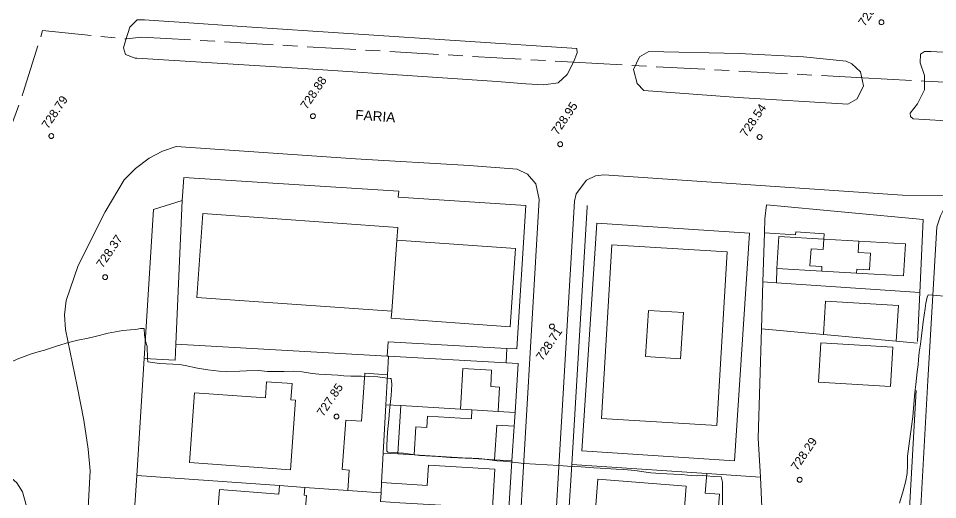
# Model space of a CAD drawing. Header units: metres. Extents: x 7 to 327053, y 40 to 7393807.
# Drawn here: x 326663.6 to 326852.3, y 7392660.4 to 7392759.1 of the extents above; entities that cross this region are included whole.
import ezdxf
from ezdxf.enums import TextEntityAlignment as Align

# ---------------------------------------------------------------- set-up
doc = ezdxf.new("R2010")
doc.units = ezdxf.units.M
doc.linetypes.add('T09', pattern=[17, 10, -2, 3, -2])
doc.layers.get('0').update_dxf_attribs({"lineweight": 18})
for name, color, linetype, lineweight in [('100_SIST_VIARIO_MEIO_FIO', 1, 'Continuous', 18), ('108_SEP_FIS_CANT_CENT_ILHA', 7, 'Continuous', 18), ('144_P_DUPLA_ASF_TOP', 7, 'Continuous', 18), ('206_MURO_E_MURO_ARRIMO', 7, 'Continuous', 18), ('214_PROJ_BEIRAL_EDIF', 10, 'Continuous', 18), ('508_LM_SETOR_FISCAL', 136, 'T09', 18), ('604_CURVA_INTERM', 7, 'Continuous', 18), ('606_PTO_COTADO', 7, 'Continuous', 18), ('608_PTO_COTADO_INTERVIA', 1, 'Continuous', 18)]:
    doc.layers.add(name, color=color, linetype=linetype, lineweight=lineweight)
doc.styles.add('Style-Arial', font='arial.ttf', dxfattribs={"height": 1.75})

# ---------------------------------------------------------------- blocks, each defined once
blk = doc.blocks.new('SP09')
at = {"color": 0, "linetype": 'Continuous'}
blk.add_lwpolyline([(-0.03, -0.51), (-0.14, -0.49), (-0.24, -0.46), (-0.31, -0.42), (-0.35, -0.39), (-0.42, -0.31), (-0.47, -0.24), (-0.51, -0.15), (-0.52, -0.09), (-0.52, 0.03), (-0.51, 0.11), (-0.48, 0.2), (-0.44, 0.27), (-0.4, 0.33), (-0.32, 0.39), (-0.23, 0.44), (-0.15, 0.48), (-0.1, 0.48), (-0.03, 0.48), (0.08, 0.48), (0.19, 0.44), (0.27, 0.4), (0.35, 0.32), (0.41, 0.23), (0.46, 0.11), (0.48, 0.03), (0.48, -0.03), (0.47, -0.08), (0.44, -0.21), (0.38, -0.3), (0.31, -0.38), (0.23, -0.44), (0.1, -0.49), (0.02, -0.51)], close=True, dxfattribs=at)
blk = doc.blocks.new('SP10')
at = {"color": 0, "linetype": 'Continuous'}
blk.add_lwpolyline([(-0.03, -0.51), (-0.14, -0.49), (-0.24, -0.46), (-0.31, -0.42), (-0.35, -0.39), (-0.42, -0.31), (-0.47, -0.24), (-0.51, -0.15), (-0.52, -0.09), (-0.52, 0.03), (-0.51, 0.11), (-0.48, 0.2), (-0.44, 0.27), (-0.4, 0.33), (-0.32, 0.39), (-0.23, 0.44), (-0.15, 0.48), (-0.1, 0.48), (-0.03, 0.48), (0.08, 0.48), (0.19, 0.44), (0.27, 0.4), (0.35, 0.32), (0.41, 0.23), (0.46, 0.11), (0.48, 0.03), (0.48, -0.03), (0.47, -0.08), (0.44, -0.21), (0.38, -0.3), (0.31, -0.38), (0.23, -0.44), (0.1, -0.49), (0.02, -0.51)], close=True, dxfattribs=at)

msp = doc.modelspace()

# ---------------------------------------------------------------- linework, layer by layer
at = {"layer": '100_SIST_VIARIO_MEIO_FIO'}
for points in [[(326732.805, 7392730.316), (326696.018, 7392732.83), (326693.19, 7392731.863), (326690.472, 7392730.455), (326687.653, 7392728.32), (326685.344, 7392725.994), (326681.409, 7392719.462), (326675.897, 7392708.384), (326673.427, 7392701.259), (326673.093, 7392698.281), (326673.259, 7392695.289), (326675.647, 7392683.613), (326677.006, 7392676.654), (326677.909, 7392670.724), (326678.364, 7392666.247), (326677.379, 7392648.559), (326676.627, 7392637.294), (326676.18, 7392631.311), (326675.945, 7392628.321), (326666.078, 7392470.953)], [(326594.844, 7392573.526), (326638.55, 7392661.62), (326640.725, 7392663.68), (326643.265, 7392665.266), (326646.8, 7392666.488), (326650.329, 7392667.199), (326654.068, 7392667.449), (326656.829, 7392667.302), (326659.009, 7392666.763), (326661.016, 7392665.757), (326663.255, 7392663.777), (326664.451, 7392661.945), (326665.577, 7392657.759), (326666.163, 7392654.059), (326666.129, 7392650.314), (326661.256, 7392569.768), (326655.499, 7392479.538), (326654.61, 7392478.541)]]:
    msp.add_lwpolyline(points, dxfattribs=at)
at = {"layer": '100_SIST_VIARIO_MEIO_FIO', "flags": 128}
for points in [[(326752.851, 7392413.534), (326757.606, 7392501.453), (326770.52, 7392721.938), (326769.82, 7392725.148), (326768.096, 7392727.136), (326765.975, 7392728.166), (326756.147, 7392728.947), (326732.805, 7392730.316)], [(326841.556, 7392531.742), (326843.575, 7392562.849), (326850.305, 7392684.812), (326852.2, 7392716.386), (326852.887, 7392718.596), (326854.651, 7392722.02), (326854.112, 7392722.729), (326845.152, 7392722.854), (326783.815, 7392727.002), (326782.119, 7392726.834), (326780.248, 7392725.906), (326778.09, 7392723.094), (326777.791, 7392721.629), (326768.949, 7392571.905), (326766.8, 7392535.922)]]:
    msp.add_lwpolyline(points, dxfattribs=at)
at = {"layer": '108_SEP_FIS_CANT_CENT_ILHA', "flags": 128}
for points in [[(326687.937, 7392750.968), (326721.965, 7392748.879), (326748.588, 7392747.09), (326761.899, 7392746.158), (326767.814, 7392745.738), (326771.511, 7392745.472), (326774.408, 7392745.916), (326776.259, 7392747.631), (326777.592, 7392750.181), (326778.296, 7392752.1), (326778.239, 7392752.991), (326732.379, 7392755.997), (326709.45, 7392757.506), (326697.617, 7392758.306), (326692.44, 7392758.657), (326689.482, 7392758.857), (326688.014, 7392758.818), (326686.485, 7392757.337), (326685.597, 7392754.511), (326685.153, 7392753.098), (326685.581, 7392751.751), (326687.574, 7392751.013)], [(326811.347, 7392742.87), (326833.887, 7392741.523), (326835.816, 7392742.634), (326837.123, 7392745.272), (326836.501, 7392748.148), (326834.7, 7392749.805), (326833.583, 7392750.345), (326824.789, 7392751.243), (326811.579, 7392751.952), (326793.031, 7392752.349), (326791.137, 7392751.276), (326789.876, 7392748.622), (326790.637, 7392745.785), (326792.04, 7392744.331)], [(326847.329, 7392738.506), (326856.422, 7392737.946), (326856.847, 7392739.139), (326855.362, 7392742.558), (326855.417, 7392744.245), (326856.413, 7392747.057), (326858.129, 7392749.138), (326858.687, 7392750.978), (326858.297, 7392751.602), (326854.667, 7392752.16), (326850.921, 7392752.33), (326849.635, 7392752.332), (326848.807, 7392751.798), (326848.742, 7392750.043), (326849.608, 7392747.437), (326849.652, 7392744.45), (326848.181, 7392741.585), (326846.691, 7392739.717), (326846.777, 7392738.989)]]:
    msp.add_lwpolyline(points, close=True, dxfattribs=at)
at = {"layer": '206_MURO_E_MURO_ARRIMO'}
for p, q in [((326691.367, 7392719.93), (326697.25, 7392721.778)), ((326780.367, 7392720.447), (326777.208, 7392667.569)), ((326780.401, 7392720.722), (326780.367, 7392720.447)), ((326816.862, 7392718.024), (326817.164, 7392720.835)), ((326817.164, 7392720.835), (326849.351, 7392717.885)), ((326689.424, 7392689.322), (326691.367, 7392719.93)), ((326849.351, 7392717.885), (326848.648, 7392702.839)), ((326848.648, 7392702.839), (326848.179, 7392692.807)), ((326763.909, 7392691.399), (326763.721, 7392688.433)), ((326687.899, 7392665.301), (326689.424, 7392689.322)), ((326763.721, 7392688.433), (326766.206, 7392688.275)), ((326766.206, 7392688.275), (326765.57, 7392678.259)), ((326847.94, 7392682.739), (326846.229, 7392653.392)), ((326765.391, 7392675.436), (326764.94, 7392668.333)), ((326764.94, 7392668.333), (326764.308, 7392658.387)), ((326777.208, 7392667.569), (326776.625, 7392657.821)), ((326686.811, 7392648.174), (326687.899, 7392665.301))]:
    msp.add_line(p, q, dxfattribs=at)
at = {"layer": '206_MURO_E_MURO_ARRIMO', "flags": 128}
for points in [[(326816.773, 7392715.13), (326816.862, 7392718.024)], [(326816.162, 7392695.425), (326816.46, 7392705.048)], [(326819.23, 7392704.858), (326848.648, 7392702.839)], [(326816.162, 7392695.425), (326815.466, 7392672.99), (326815.959, 7392664.965)], [(326828.897, 7392694.239), (326816.162, 7392695.425)], [(326695.953, 7392692.25), (326695.768, 7392688.964), (326689.424, 7392689.322)], [(326848.17, 7392692.443), (326843.834, 7392692.847)], [(326739.599, 7392689.791), (326739.327, 7392689.807)], [(326739.599, 7392689.791), (326739.39, 7392685.962)], [(326739.599, 7392689.791), (326763.721, 7392688.433)], [(326742.118, 7392679.656), (326754.382, 7392678.925)], [(326744.881, 7392669.527), (326741.527, 7392669.727)], [(326764.94, 7392668.333), (326761.382, 7392668.544)], [(326804.931, 7392665.706), (326777.208, 7392667.569)], [(326717.229, 7392663.225), (326687.899, 7392665.301)], [(326731.239, 7392662.234), (326722.425, 7392662.858)]]:
    msp.add_lwpolyline(points, dxfattribs=at)
at = {"layer": '214_PROJ_BEIRAL_EDIF', "flags": 128}
for points in [[(326739.327, 7392689.807), (326739.494, 7392692.774), (326763.909, 7392691.399), (326765.917, 7392691.272), (326767.789, 7392720.765), (326741.597, 7392722.428), (326741.677, 7392723.682), (326697.548, 7392726.483), (326697.25, 7392721.778), (326695.953, 7392692.25)], [(326740.254, 7392699.039), (326741.286, 7392713.633), (326741.471, 7392716.247), (326701.476, 7392719.077), (326700.258, 7392701.869)], [(326782.338, 7392717.097), (326779.249, 7392670.399), (326810.65, 7392668.321), (326813.739, 7392715.02)], [(326828.978, 7392713.836), (326819.722, 7392714.389), (326819.33, 7392707.82), (326819.23, 7392704.858), (326816.46, 7392705.048), (326816.773, 7392715.13), (326823.176, 7392714.676), (326823.225, 7392715.359), (326829.056, 7392714.946)], [(326740.254, 7392699.039), (326741.286, 7392713.633), (326765.693, 7392711.906), (326764.557, 7392695.843), (326740.15, 7392697.57)], [(326828.978, 7392713.836), (326819.722, 7392714.389), (326819.33, 7392707.82), (326828.536, 7392707.27), (326828.59, 7392708.186), (326826.126, 7392708.333), (326826.335, 7392711.83), (326828.849, 7392711.68)], [(326828.536, 7392707.27), (326835.703, 7392706.842), (326835.752, 7392707.66), (326838.373, 7392707.503), (326838.577, 7392710.913), (326836.02, 7392711.066), (326836.16, 7392713.407), (326828.978, 7392713.836), (326828.849, 7392711.68), (326826.335, 7392711.83), (326826.126, 7392708.333), (326828.59, 7392708.186)], [(326835.703, 7392706.842), (326835.752, 7392707.66), (326838.373, 7392707.503), (326838.577, 7392710.913), (326836.02, 7392711.066), (326836.16, 7392713.407), (326845.715, 7392712.836), (326845.323, 7392706.267)], [(326785.416, 7392712.648), (326783.285, 7392676.996), (326807.014, 7392675.578), (326809.144, 7392711.23)], [(326828.897, 7392694.239), (326843.834, 7392692.847), (326844.274, 7392700.213), (326829.307, 7392701.107)], [(326792.936, 7392699.171), (326792.371, 7392689.714), (326799.562, 7392689.284), (326800.127, 7392698.742)], [(326828.329, 7392692.535), (326827.846, 7392684.448), (326842.666, 7392683.563), (326843.149, 7392691.649)], [(326754.382, 7392678.925), (326756.714, 7392678.786), (326762.084, 7392678.467), (326762.382, 7392683.467), (326760.563, 7392683.575), (326760.761, 7392686.902), (326754.878, 7392687.253)], [(326699.72, 7392682.287), (326698.706, 7392667.955), (326719.463, 7392666.486), (326720.474, 7392680.774), (326719.553, 7392680.84), (326719.788, 7392684.164), (326714.529, 7392684.536), (326714.297, 7392681.255)], [(326739.39, 7392685.962), (326734.71, 7392686.293), (326734.014, 7392676.452), (326730.794, 7392676.68), (326730.075, 7392666.522), (326731.535, 7392666.419), (326731.239, 7392662.234), (326738.067, 7392661.751), (326738.181, 7392663.838), (326738.513, 7392669.907), (326739.055, 7392679.838)], [(326739.055, 7392679.838), (326738.513, 7392669.907), (326741.527, 7392669.727), (326742.118, 7392679.656)], [(326762.084, 7392678.467), (326756.714, 7392678.786), (326756.602, 7392676.915), (326747.568, 7392677.453), (326747.432, 7392675.169), (326745.225, 7392675.3), (326744.881, 7392669.527), (326761.382, 7392668.544), (326761.805, 7392675.65), (326765.391, 7392675.436), (326765.57, 7392678.259)], [(326741.897, 7392659.722), (326757.569, 7392658.788), (326760.912, 7392658.589), (326761.391, 7392666.623), (326747.805, 7392667.432), (326747.558, 7392663.279), (326738.181, 7392663.838), (326738.067, 7392661.751), (326737.969, 7392659.956)], [(326807.078, 7392655.466), (326809.603, 7392655.271), (326816.332, 7392654.751), (326816.4, 7392655.754), (326815.959, 7392664.965), (326804.931, 7392665.706), (326804.619, 7392661.683), (326807.541, 7392661.457)], [(326782.003, 7392657.405), (326800.176, 7392656), (326800.727, 7392663.129), (326782.554, 7392664.534)], [(326717.229, 7392663.225), (326722.425, 7392662.858), (326722.302, 7392661.232), (326722.739, 7392661.199), (326722.023, 7392651.741), (326718.439, 7392652.012), (326718.11, 7392647.675), (326691.883, 7392649.662), (326692.513, 7392657.973), (326704.452, 7392657.068), (326704.856, 7392662.395), (326717.095, 7392661.467)]]:
    msp.add_lwpolyline(points, close=True, dxfattribs=at)
at = {"layer": '508_LM_SETOR_FISCAL'}
msp.add_lwpolyline([(326564.246, 7392538.336), (326626.965, 7392663.661), (326642.965, 7392694.154), (326654.498, 7392715.96), (326664.589, 7392743.934), (326668.559, 7392756.638), (326685.728, 7392754.927), (326688.969, 7392755.312), (326777.573, 7392750.14), (326836.997, 7392746.955), (326849.733, 7392746.274), (326865.657, 7392745.422), (326978.945, 7392739.362)], dxfattribs=at)
at = {"layer": '604_CURVA_INTERM', "elevation": 728, "flags": 128}
for points in [[(326859.145, 7392701.632), (326851.358, 7392702.355), (326850.406, 7392702.397), (326850.163, 7392701.899), (326849.909, 7392700.673), (326849.776, 7392699.582), (326849.395, 7392696.838), (326849.195, 7392695.632), (326849.114, 7392694.622), (326848.977, 7392693.352), (326848.836, 7392692.239), (326848.573, 7392690.632), (326848.418, 7392689.094), (326848.344, 7392688.047), (326848.131, 7392686.583), (326847.967, 7392685.267), (326847.876, 7392683.952), (326847.677, 7392682.326), (326847.395, 7392679.158), (326847.226, 7392677.374), (326846.541, 7392672.381), (326846.313, 7392670.287), (326846.179, 7392669.293), (326846.169, 7392667.407), (326846.046, 7392665.708), (326845.718, 7392663.909), (326845.245, 7392662.14), (326844.49, 7392659.636)], [(326808.141, 7392658.462), (326808.181, 7392662.705), (326808.182, 7392663.921), (326807.875, 7392665.042), (326806.264, 7392665.096), (326804.975, 7392665.25), (326803.954, 7392665.274), (326802.77, 7392665.249), (326800.988, 7392665.395), (326799.825, 7392665.515), (326798.075, 7392665.602), (326796.759, 7392665.63), (326795.484, 7392665.703), (326793.468, 7392665.863), (326790.128, 7392666.336), (326787.905, 7392666.562), (326786.351, 7392666.626), (326783.074, 7392666.827), (326781.715, 7392666.896), (326779.147, 7392667.064), (326777.808, 7392667.117), (326776.361, 7392667.236), (326774.586, 7392667.354), (326767.348, 7392667.779), (326764.561, 7392668.09), (326763.12, 7392668.21), (326761.8, 7392668.301), (326759.377, 7392668.668), (326758.11, 7392668.778), (326756.662, 7392668.831), (326755.303, 7392668.837), (326752.324, 7392668.978), (326749.701, 7392669.185), (326746.026, 7392669.417), (326742.678, 7392669.863), (326740.595, 7392669.998), (326739.417, 7392670.059), (326739.266, 7392670.304), (326739.228, 7392671.532), (326739.369, 7392674.171), (326739.627, 7392676.823), (326739.757, 7392678.663), (326739.941, 7392679.88), (326740.139, 7392681.72), (326740.23, 7392682.836), (326740.301, 7392684.032), (326740.16, 7392685.189), (326739.91, 7392685.231), (326738.886, 7392685.347), (326737.39, 7392685.551), (326735.451, 7392685.655), (326734.013, 7392685.669), (326732.921, 7392685.709), (326731.821, 7392685.699), (326730.417, 7392685.779), (326729.204, 7392685.882), (326725.308, 7392686.089), (326723.925, 7392686.248), (326721.87, 7392686.56), (326720.18, 7392686.694), (326718.132, 7392686.637), (326714.714, 7392686.67), (326712.955, 7392686.834), (326710.408, 7392686.781), (326709.049, 7392686.709), (326706.396, 7392686.671), (326704.834, 7392686.708), (326702.515, 7392686.985), (326700.361, 7392687.363), (326697.869, 7392687.89), (326696.652, 7392688.096), (326693.911, 7392688.202), (326692.584, 7392688.309), (326690.197, 7392688.635), (326690.094, 7392689.355), (326690.022, 7392691.785), (326689.693, 7392692.902), (326689.519, 7392694.11), (326689.427, 7392695.473), (326688.678, 7392695.469), (326687.68, 7392695.301), (326686.617, 7392695.222), (326685.034, 7392695.078), (326682.002, 7392694.543), (326679.368, 7392693.81), (326677.951, 7392693.472), (326675.769, 7392693.056), (326673.901, 7392692.636), (326671.601, 7392691.939), (326670.594, 7392691.58), (326668.94, 7392691.043), (326667.675, 7392690.699), (326666.266, 7392690.264), (326663.654, 7392689.346), (326661.995, 7392688.548)]]:
    msp.add_lwpolyline(points, dxfattribs=at)

# ---------------------------------------------------------------- block references
at = {"layer": '606_PTO_COTADO', "rotation": 55.83005668387076}
for p in [(326840.802, 7392758.383, 728.83), (326724.078, 7392739.105, 728.87), (326815.805, 7392734.821, 728.54), (326681.417, 7392706.049, 728.37), (326773.154, 7392695.93, 728.715), (326728.927, 7392677.438, 727.855), (326824.015, 7392664.456, 728.295)]:
    msp.add_blockref('SP09', p, dxfattribs=at)
at = {"layer": '608_PTO_COTADO_INTERVIA', "rotation": 55.83005668387076}
for p in [(326670.363, 7392735.015, 728.795), (326774.848, 7392733.333, 728.955)]:
    msp.add_blockref('SP10', p, dxfattribs=at)

# ---------------------------------------------------------------- texts
at = {"layer": '144_P_DUPLA_ASF_TOP', "style": 'Style-Arial'}
msp.add_text('FARIA', height=2, rotation=356.08917, dxfattribs=at).set_placement((326732.784, 7392739.372), align=Align.MIDDLE_LEFT)
at = {"layer": '606_PTO_COTADO', "style": 'Style-Arial'}
for s, p in [('728.83', (326838.723, 7392760.961, 728.83)), ('728.88', (326724.186, 7392743.888, 728.87)), ('728.54', (326814.426, 7392738.229, 728.54)), ('728.37', (326682.275, 7392711.342, 728.37)), ('728.71', (326772.549, 7392692.314, 728.715)), ('727.85', (326727.548, 7392680.846, 727.855)), ('728.29', (326824.873, 7392669.749, 728.295))]:
    msp.add_text(s, height=1.75, rotation=55.83006, dxfattribs=at).set_placement(p, align=Align.MIDDLE_CENTER)
at = {"layer": '608_PTO_COTADO_INTERVIA', "style": 'Style-Arial'}
for s, p in [('728.79', (326671.032, 7392739.903, 728.795)), ('728.95', (326775.706, 7392738.626, 728.955))]:
    msp.add_text(s, height=1.75, rotation=55.83006, dxfattribs=at).set_placement(p, align=Align.MIDDLE_CENTER)

doc.saveas('drawing.dxf')
